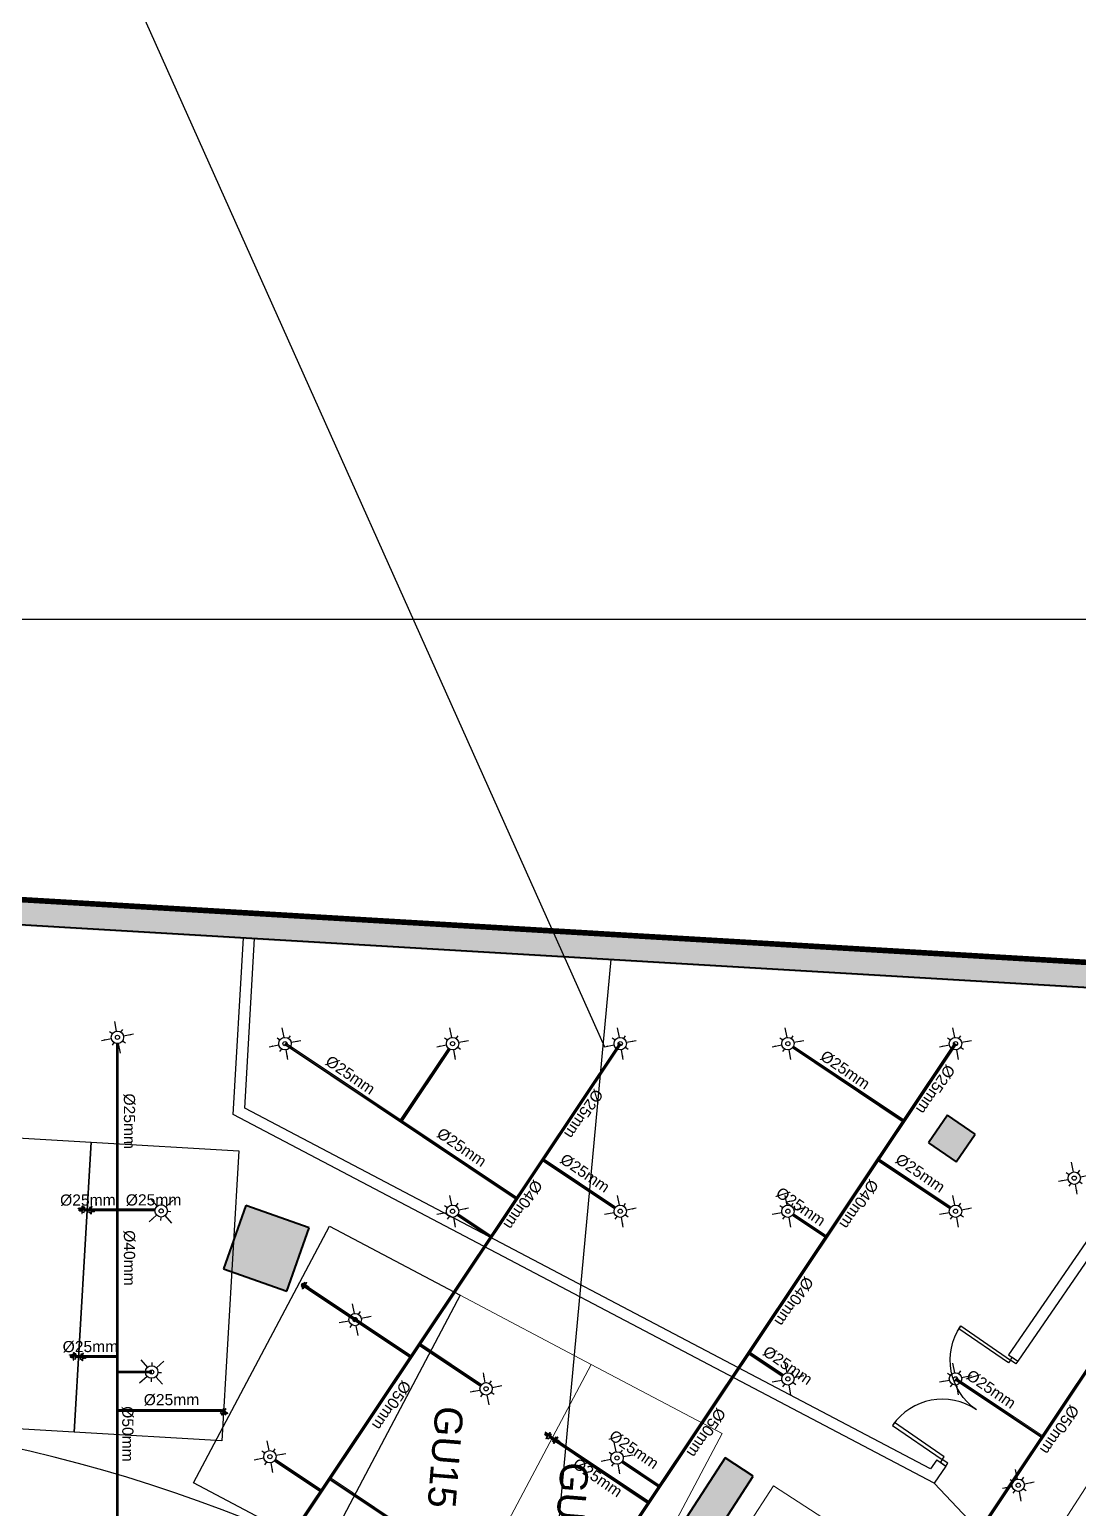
# Model space of a CAD drawing. Header units: inches. Extents: x 257070 to 799932, y -17980 to 269260.
# Drawn here: x 329995 to 348765, y 202446 to 228914 of the extents above; entities that cross this region are included whole.
import ezdxf

# ---------------------------------------------------------------- set-up
doc = ezdxf.new("R2010")
doc.units = ezdxf.units.IN
doc.header["$MEASUREMENT"] = 0
doc.linetypes.add('S_Boundary and Setback_AP$0$PHANTOM2', pattern=[1.25, 0.625, -0.125, 0.125, -0.125, 0.125, -0.125])
for name, color, linetype in [('0-AES-F-SPRINKLER', 10, 'Continuous'), ("0_AES_DUCT MARKING'", 53, 'Continuous'), ('2 wheeler barrier', 170, 'Continuous'), ('basement-1 r.c.c.$0$DSP_R.C.C. HATCH', 253, 'Continuous'), ('basement1_AP$0$A-_DOOR----_E-N-', 2, 'Continuous'), ('basement1_AP$0$A-_ROAD----_E-_-', 2, 'Continuous'), ('basement1_AP$0$A-_WALL----_E-_-', 4, 'Continuous'), ('basement1_AP$0$A-_WALLBRWK_E-N-', 5, 'Continuous'), ('DSP_COLUMN HATCH', 8, 'Continuous'), ('DSP_DOOR', 8, 'Continuous'), ('RETAIL', 40, 'Continuous'), ('S_Boundary and Setback_AP$0$A-_SITEBNDY_A-_-', 4, 'S_Boundary and Setback_AP$0$PHANTOM2')]:
    doc.layers.add(name, color=color, linetype=linetype)
for name, color, linetype, lineweight in [('0-AES-F-SPRINKLER PIPE', 10, 'Continuous', 15), ('E--CONCRETE-4', 4, 'Continuous', 40), ('E--CONCRETE-SHADE', 253, 'Continuous', 20)]:
    doc.layers.add(name, color=color, linetype=linetype, lineweight=lineweight)
doc.layers.add('CORE - G', color=7, linetype='Continuous', lineweight=9, true_color=0xf4e08b)
doc.layers.add('CORE - H', color=7, linetype='Continuous', true_color=0x8f7ed5)
doc.styles.get("Standard").update_dxf_attribs({"font": 'arial.ttf'})
doc.dimstyles.new('ISO-25', dxfattribs={"dimtxt": 2.5, "dimasz": 2.5, "dimexe": 1.25, "dimexo": 0.625, "dimtad": 1, "dimtxsty": 'Standard', "dimcen": 2.5, "dimadec": 0, "dimazin": 0, "dimtfac": 1, "dimtmove": 0, "dimatfit": 3, "dimfxl": 1, "dimarcsym": 0})

# ---------------------------------------------------------------- blocks, each defined once
blk = doc.blocks.new('basement1_AP$0$double swing door')
at = {"layer": 'DSP_DOOR'}
for p, q in [((996, 1100), (1056, 1101)), ((1018, 21), (996, 1100)), ((1056, 1101), (1078, 22)), ((-1041, 1057), (-1101, 1056)), ((-1101, 1056), (-1078, -22)), ((-1018, -21), (-1041, 1057)), ((1078, 22), (1018, 21)), ((1078, 22), (1138, 24)), ((1081, -97), (1078, 22)), ((1138, 24), (1141, -96)), ((-1078, -22), (-1138, -24)), ((-1138, -24), (-1136, -144)), ((-1136, -144), (-1076, -142)), ((-1078, -22), (-1018, -21)), ((-1076, -142), (-1078, -22)), ((1141, -96), (1081, -97))]:
    blk.add_line(p, q, dxfattribs=at)
blk.add_ellipse((-1078, -22), major_axis=(-22, 1078), ratio=1, start_param=-1.570794, end_param=0.000002, dxfattribs=at)
at = {"layer": 'DSP_DOOR', "extrusion": (0, 0, -1)}
blk.add_ellipse((1078, 22), major_axis=(-22, 1078), ratio=1, start_param=4.712385, end_param=6.283181, dxfattribs=at)
blk = doc.blocks.new('A$C3CA070F1')
at = {"layer": '0-AES-F-SPRINKLER'}
h = blk.add_hatch(dxfattribs=at)
h.set_pattern_fill('ANSI31', color=3, scale=0.196883, angle=-34.2335, style=0)
h.set_pattern_definition([(100.766483, (49937.1607, 174049.7081), (1.474466316, 0.280375668), [])])
edge = h.paths.add_edge_path()
edge.add_line((-1, 85), (-1, 84))
edge.add_line((-1, 84), (-6, 84))
edge.add_ellipse((-7, 82), major_axis=(-1.42, -0.27), ratio=1, start_angle=257, end_angle=315)
edge.add_line((-8, 83), (-15, 72))
edge.add_ellipse((-12, 70), major_axis=(-4.25, -0.81), ratio=1, start_angle=-45, end_angle=45)
edge.add_line((-14, 66), (14, 47))
edge.add_line((14, 47), (13, 46))
edge.add_line((13, 46), (-15, 65))
edge.add_ellipse((-12, 70), major_axis=(-5.52, -1.05), ratio=1, start_angle=-45, end_angle=45, ccw=False)
edge.add_line((-16, 73), (-9, 84))
edge.add_ellipse((-7, 82), major_axis=(-2.69, -0.51), ratio=1, start_angle=257, end_angle=315, ccw=False)
edge.add_line((-6, 85), (-1, 85))
h = blk.add_hatch(dxfattribs=at)
h.set_pattern_fill('ANSI31', color=3, scale=0.196883, angle=-124.2335, style=0)
h.set_pattern_definition([(190.766483, (49937.1607, 174049.7081), (-0.280375668, 1.474466316), [])])
edge = h.paths.add_edge_path()
edge.add_line((-1, 54), (7, 48))
edge.add_line((7, 48), (8, 49))
edge.add_line((8, 49), (0, 55))
edge.add_ellipse((-2, 52), major_axis=(-0.69, 3.63), ratio=1, start_angle=315, end_angle=405)
edge.add_line((-6, 54), (-14, 41))
edge.add_ellipse((-11, 39), major_axis=(-0.69, 3.63), ratio=1, start_angle=45, end_angle=135)
edge.add_line((-13, 36), (-9, 33))
edge.add_ellipse((-10, 32), major_axis=(-0.27, 1.42), ratio=1, start_angle=225, end_angle=315, ccw=False)
edge.add_line((-9, 31), (-10, 30))
edge.add_line((-10, 30), (-8, 29))
edge.add_line((-8, 29), (-7, 30))
edge.add_ellipse((-10, 32), major_axis=(-3.3, -0.63), ratio=1, start_angle=135, end_angle=225)
edge.add_line((-8, 35), (-12, 38))
edge.add_ellipse((-11, 39), major_axis=(-1.75, -0.33), ratio=1, start_angle=-45, end_angle=45, ccw=False)
edge.add_line((-13, 40), (-4, 53))
edge.add_ellipse((-2, 52), major_axis=(-1.75, -0.33), ratio=1, start_angle=225, end_angle=315, ccw=False)
at = {"layer": '0-AES-F-SPRINKLER', "color": 3}
for p, q in [((-98, 39), (-97, 43)), ((-98, 38), (-98, 39)), ((-98, 39), (-98, 39)), ((-98, 39), (-98, 39)), ((-98, 37), (-98, 38)), ((-98, 38), (-98, 38)), ((-98, 38), (-98, 38)), ((-98, 38), (-98, 38)), ((-98, 38), (-98, 38)), ((-98, 38), (-98, 38)), ((-98, 38), (-98, 38)), ((-98, 38), (-98, 38)), ((-98, 38), (-98, 38)), ((-98, 38), (-98, 38)), ((-96, 37), (-98, 37)), ((-98, 37), (-98, 37)), ((-98, 37), (-98, 37)), ((-98, 37), (-98, 37)), ((-98, 37), (-98, 37)), ((-98, 37), (-98, 37)), ((-98, 37), (-98, 37)), ((-98, 37), (-98, 37)), ((-98, 37), (-98, 37)), ((-98, 37), (-98, 37)), ((-98, 37), (-98, 37)), ((-98, 37), (-98, 37)), ((-98, 37), (-98, 37)), ((-98, 37), (-98, 37)), ((-98, 37), (-98, 37)), ((-98, 37), (-98, 37)), ((-98, 37), (-98, 37)), ((-97, 37), (-98, 37)), ((-98, 37), (-98, 37)), ((-98, 37), (-98, 37)), ((-98, 37), (-98, 37)), ((-98, 37), (-98, 37)), ((-98, 37), (-98, 37)), ((-98, 37), (-98, 37)), ((-98, 37), (-98, 37)), ((-98, 37), (-98, 37)), ((-98, 37), (-98, 37)), ((-98, 37), (-98, 37)), ((-98, 37), (-98, 37)), ((-98, 37), (-98, 37)), ((-98, 37), (-98, 37)), ((-97, 45), (-79, 71)), ((-96, 40), (-97, 40)), ((-97, 40), (-97, 40)), ((-97, 40), (-97, 40)), ((-97, 40), (-97, 39)), ((-97, 39), (-97, 39)), ((-97, 39), (-97, 39)), ((-97, 39), (-97, 39)), ((-97, 39), (-97, 39)), ((-97, 39), (-97, 39)), ((-97, 39), (-97, 39)), ((-97, 39), (-97, 39)), ((-97, 39), (-97, 38)), ((-97, 38), (-97, 38)), ((-97, 38), (-97, 38)), ((-97, 38), (-97, 38)), ((-97, 38), (-97, 38)), ((-97, 38), (-97, 38)), ((-97, 38), (-97, 38)), ((-97, 38), (-97, 38)), ((-97, 38), (-97, 38)), ((-97, 38), (-97, 38)), ((-97, 38), (-97, 38)), ((-97, 38), (-97, 37)), ((-97, 37), (-97, 37)), ((-97, 37), (-97, 37)), ((-97, 37), (-97, 37)), ((-95, 46), (-96, 42)), ((-96, 42), (-96, 42)), ((-96, 42), (-96, 41)), ((-96, 41), (-96, 41)), ((-96, 41), (-96, 41)), ((-96, 41), (-96, 41)), ((-96, 41), (-96, 41)), ((-96, 41), (-96, 41)), ((-96, 41), (-96, 41)), ((-96, 41), (-96, 41)), ((-96, 41), (-96, 41)), ((-96, 41), (-96, 40)), ((-96, 40), (-96, 40)), ((-96, 40), (-96, 40)), ((-96, 40), (-96, 40)), ((-96, 40), (-96, 40)), ((-95, 37), (-96, 37)), ((-96, 37), (-96, 37)), ((-96, 37), (-96, 37)), ((-96, 37), (-96, 37)), ((-96, 37), (-96, 37)), ((-94, 38), (-95, 38)), ((-95, 38), (-95, 38)), ((-95, 38), (-95, 38)), ((-95, 38), (-95, 38)), ((-95, 38), (-95, 38)), ((-95, 38), (-95, 38)), ((-95, 38), (-95, 38)), ((-95, 38), (-95, 38)), ((-95, 38), (-95, 38)), ((-95, 38), (-95, 37)), ((-95, 37), (-95, 37)), ((-95, 37), (-95, 37)), ((-95, 37), (-95, 37)), ((-95, 37), (-95, 37)), ((-95, 37), (-95, 37)), ((-95, 37), (-95, 37)), ((-95, 37), (-95, 37)), ((-95, 37), (-95, 37)), ((-95, 37), (-95, 37)), ((-95, 37), (-95, 37)), ((-95, 37), (-95, 37)), ((-95, 37), (-95, 37)), ((-95, 37), (-95, 37)), ((-95, 37), (-95, 37)), ((-95, 37), (-95, 37)), ((-95, 37), (-95, 37)), ((-94, 88), (-93, 90)), ((-72, 73), (-94, 88)), ((-94, 43), (-94, 48)), ((-93, 43), (-94, 43)), ((-94, 43), (-94, 43)), ((-94, 43), (-94, 43)), ((-94, 43), (-94, 43)), ((-94, 43), (-94, 43)), ((-94, 43), (-94, 41)), ((-94, 43), (-94, 43)), ((-94, 43), (-94, 43)), ((-94, 43), (-94, 43)), ((-94, 43), (-94, 43)), ((-94, 43), (-94, 43)), ((-94, 43), (-94, 43)), ((-94, 43), (-94, 43)), ((-94, 43), (-94, 43)), ((-94, 43), (-94, 43)), ((-94, 43), (-94, 43)), ((-94, 43), (-94, 43)), ((-94, 41), (-94, 41)), ((-94, 41), (-94, 41)), ((-94, 41), (-94, 41)), ((-94, 41), (-94, 41)), ((-94, 41), (-94, 41)), ((-94, 41), (-94, 41)), ((-94, 41), (-94, 41)), ((-94, 41), (-94, 40)), ((-94, 40), (-94, 40)), ((-94, 40), (-94, 40)), ((-94, 40), (-94, 40)), ((-94, 40), (-94, 40)), ((-94, 40), (-94, 40)), ((-94, 40), (-94, 40)), ((-94, 40), (-94, 40)), ((-94, 40), (-94, 39)), ((-94, 39), (-94, 39)), ((-94, 39), (-94, 39)), ((-94, 39), (-94, 39)), ((-94, 39), (-94, 39)), ((-94, 39), (-94, 39)), ((-94, 39), (-94, 39)), ((-94, 39), (-94, 39)), ((-94, 39), (-94, 38)), ((-93, 90), (-59, 67)), ((-93, 47), (-93, 49)), ((-91, 47), (-93, 43)), ((-93, 46), (-93, 47)), ((-92, 46), (-93, 46)), ((-93, 46), (-93, 46)), ((-93, 46), (-93, 46)), ((-93, 46), (-93, 46)), ((-93, 46), (-93, 46)), ((-93, 46), (-93, 46)), ((-93, 46), (-93, 46)), ((-93, 46), (-93, 46)), ((-93, 46), (-93, 46)), ((-93, 46), (-93, 46)), ((-93, 46), (-93, 46)), ((-93, 46), (-93, 46)), ((-93, 46), (-93, 46)), ((-93, 46), (-93, 46)), ((-93, 46), (-93, 46)), ((-93, 46), (-93, 46)), ((-93, 46), (-93, 46)), ((-93, 46), (-93, 46)), ((-93, 46), (-93, 46)), ((-93, 46), (-93, 46)), ((-91, 42), (-93, 43)), ((-93, 43), (-93, 43)), ((-93, 43), (-93, 43)), ((-93, 43), (-93, 43)), ((-93, 43), (-93, 43)), ((-93, 43), (-93, 43)), ((-93, 43), (-93, 43)), ((-93, 43), (-93, 43)), ((-93, 43), (-93, 43)), ((-93, 43), (-93, 43)), ((-93, 43), (-93, 43)), ((-93, 43), (-93, 43)), ((-93, 43), (-93, 43)), ((-93, 43), (-93, 43)), ((-93, 43), (-93, 43)), ((-93, 43), (-93, 43)), ((-93, 43), (-93, 43)), ((-93, 43), (-93, 43)), ((-93, 43), (-93, 43)), ((-93, 43), (-93, 43)), ((-93, 43), (-93, 43)), ((-93, 43), (-93, 43)), ((-93, 43), (-93, 43)), ((-85, 66), (-92, 55)), ((-90, 50), (-92, 46)), ((-92, 46), (-92, 46)), ((-92, 46), (-92, 46)), ((-92, 46), (-92, 46)), ((-92, 46), (-92, 46)), ((-92, 46), (-92, 46)), ((-90, 47), (-91, 47)), ((-90, 43), (-91, 42)), ((-91, 42), (-91, 42)), ((-91, 42), (-91, 42)), ((-91, 42), (-91, 42)), ((-91, 42), (-91, 42)), ((-91, 42), (-91, 42)), ((-91, 42), (-91, 42)), ((-91, 42), (-91, 42)), ((-91, 42), (-91, 42)), ((-91, 42), (-91, 42)), ((-91, 42), (-91, 42)), ((-91, 42), (-91, 42)), ((-91, 42), (-91, 42)), ((-91, 42), (-91, 42)), ((-91, 42), (-91, 42)), ((-91, 42), (-91, 42)), ((-88, 57), (-90, 49)), ((-89, 54), (-90, 51)), ((-90, 50), (-90, 50)), ((-88, 47), (-90, 43)), ((-90, 47), (-88, 47)), ((-90, 43), (-90, 43)), ((-90, 43), (-90, 43)), ((-90, 43), (-90, 43)), ((-89, 55), (-89, 55)), ((-88, 46), (-88, 47)), ((-87, 59), (-87, 59)), ((-87, 59), (-87, 59)), ((-86, 57), (-87, 49)), ((-87, 49), (-83, 28)), ((-85, 58), (-85, 58)), ((-77, 43), (-85, 49)), ((-83, 28), (-60, 9)), ((-77, 70), (-82, 63)), ((-80, 66), (-82, 67)), ((-45, 31), (-81, -23)), ((-78, 63), (-80, 65)), ((-79, 71), (-77, 70)), ((-71, 26), (-79, 31)), ((-57, 13), (-79, 28)), ((-70, 64), (-78, 63)), ((-78, -29), (-40, 27)), ((-69, 55), (-75, 59)), ((-66, 54), (-74, 42)), ((-74, 42), (-71, 26)), ((-73, 44), (-71, 43)), ((-69, 47), (-72, 43)), ((-71, 43), (-70, 43)), ((-71, 26), (-55, 15)), ((-70, 43), (-66, 49)), ((-66, 50), (-68, 52)), ((-61, 65), (-67, 69)), ((-62, 66), (-67, 65)), ((-50, 57), (-66, 54)), ((-66, 49), (-66, 50)), ((-47, 28), (-63, 40)), ((-59, 67), (-61, 65)), ((-57, 67), (-60, 66)), ((-60, 44), (-42, 32)), ((-50, 57), (-58, 62)), ((-19, 46), (-57, 67)), ((-17, 37), (-55, 63)), ((-29, 42), (-50, 57)), ((-13, 9), (-45, 31)), ((-36, 42), (-44, 30)), ((-43, 33), (-35, 46)), ((-39, -30), (-13, 9)), ((-37, 25), (-28, 38)), ((-35, 41), (-36, 42)), ((-32, 32), (-35, 39)), ((-30, 52), (-16, 73)), ((-29, 20), (-17, 37)), ((-28, 38), (-26, 40)), ((-21, 32), (-28, 37)), ((-23, 16), (-12, 33)), ((-1, 26), (-23, -9)), ((-22, 15), (-12, 31)), ((-9, 32), (-21, 14)), ((2, 24), (-20, -11)), ((-20, -8), (-1, 22)), ((-17, 37), (-19, 46)), ((-19, 13), (-10, 29)), ((-7, 30), (-18, 12)), ((-17, 37), (-17, 37)), ((4, 22), (-17, -13)), ((-17, -10), (1, 20)), ((-16, 73), (-9, 84)), ((-16, 11), (-7, 27)), ((-8, 83), (-15, 72)), ((13, 46), (-15, 65)), ((-4, 28), (-15, 10)), ((-1, 84), (-14, 66)), ((-14, 66), (14, 47)), ((-6, 54), (-14, 41)), ((-12, 33), (-14, 33)), ((-14, -15), (7, 20)), ((-14, -12), (4, 18)), ((-13, 40), (-4, 53)), ((-13, 36), (-9, 33)), ((-13, 9), (-4, 24)), ((-2, 34), (-12, 41)), ((-8, 35), (-12, 38)), ((-12, 31), (-12, 33)), ((-9, 32), (-12, 31)), ((7, 16), (-11, -13)), ((-10, 29), (-9, 32)), ((-9, 31), (-10, 30)), ((-7, 30), (-10, 29)), ((-10, 30), (-8, 29)), ((9, 17), (-10, -14)), ((-9, -13), (9, 13)), ((-8, 29), (-7, 30)), ((8, 49), (-7, 27)), ((-7, 27), (-7, 30)), ((-4, 28), (-7, 27)), ((-6, 85), (-1, 85)), ((-1, 84), (-6, 84)), ((5, 44), (-5, 51)), ((-4, 24), (-4, 28)), ((-1, 26), (-4, 24)), ((-1, 85), (-1, 84)), ((-1, 54), (7, 48)), ((13, 46), (-1, 25)), ((-1, 22), (-1, 26)), ((2, 24), (-1, 22)), ((8, 49), (0, 55)), ((1, 20), (2, 24)), ((4, 22), (1, 20)), ((4, 18), (4, 22)), ((7, 20), (4, 18)), ((7, 48), (8, 49)), ((7, 16), (7, 20)), ((9, 17), (7, 16)), ((9, 15), (9, 17)), ((14, 47), (13, 46)), ((-82, -25), (-80, -30)), ((-80, -30), (-78, -29)), ((-66, -11), (-39, -30)), ((-23, -7), (-23, -9)), ((-23, -9), (-20, -8)), ((-20, -8), (-20, -11)), ((-20, -11), (-17, -10)), ((-17, -10), (-17, -13)), ((-17, -13), (-14, -12)), ((-14, -12), (-14, -15)), ((-14, -15), (-11, -13)), ((-11, -13), (-11, -14)), ((-11, -14), (-11, -14))]:
    blk.add_line(p, q, dxfattribs=at)
for centre, major_axis, start_param, end_param in [((-95, 43), (-0.41, 2.13), 0.784914, 1.034983), ((-95, 43), (-2.74, -0.52), -0.560204, -0.324923), ((-93, 46), (-0.51, 2.68), 0.787914, 1.247507), ((-93, 48), (-1.75, -0.33), -0.775969, -0.160442), ((-91, 54), (-0.29, 1.52), 0.785398, 2.356194), ((-92, 49), (-0.33, 1.74), 0.791774, 1.412986), ((-89, 55), (-0.103, 0.54), 0.916881, 1.969618), ((-93, 51), (-3.09, -0.59), 2.526084, 2.789089), ((-95, 50), (-5.72, -1.09), 2.374727, 2.798549), ((-91, 55), (-0.33, 1.74), 4.197625, 4.773282), ((-84, 57), (-3.79, -0.72), -0.784768, -0.363877), ((-93, 50), (-5.72, -1.09), 2.377207, 2.798549), ((-80, 54), (-1.57, 8.26), 0.010205, 0.785398), ((-84, 56), (-0.35, 1.85), 0.785501, 1.132999), ((-83, 65), (-1.52, -0.29), 3.926991, 5.497787), ((-80, 54), (-5.9, -1.12), 4.155645, 5.497787), ((-80, 54), (-8.26, -1.57), 4.155621, 4.722594), ((-75, 68), (-8.26, -1.57), 1.014052, 3.151797), ((-75, 63), (-2.79, -0.53), -0.113999, 0.093951), ((-75, 68), (-1.12, 5.9), 2.584882, 5.497787), ((-75, 46), (-0.53, 2.79), 2.356194, 3.926991), ((-75, 68), (-1.57, 8.26), 4.722594, 5.497787), ((-70, 53), (-2.79, -0.53), 2.356194, 3.926991), ((-65, 44), (-3.72, -0.71), -0.403281, 1.321745), ((-65, 44), (-0.71, 3.72), 4.96144, 6.686466), ((-65, 37), (-0.56, 2.96), 5.497794, 6.034125), ((-59, 47), (-2.96, -0.56), 0.24906, 0.785391), ((-60, 60), (-2.83, -0.54), 3.926991, 4.712389), ((-33, 40), (-0.45, 2.36), 0.803442, 1.867502), ((-30, 39), (-2.79, -0.53), 2.356194, 3.926991), ((-24, 39), (-0.53, 2.79), 5.497787, 7.068583), ((-12, 70), (-5.52, -1.05), -0.785398, 0.785398), ((-15, 35), (-0.54, 2.83), 0.785398, 3.403392), ((-12, 70), (-4.25, -0.81), -0.785398, 0.785398), ((-11, 39), (-0.69, 3.63), 0.785398, 2.356194), ((-11, 39), (-1.75, -0.33), -0.785398, 0.785398), ((-7, 82), (-2.69, -0.51), 4.485496, 5.497787), ((-10, 32), (-0.27, 1.42), 3.926991, 5.497787), ((-7, 82), (-1.42, -0.27), 4.485496, 5.497787), ((-10, 32), (-3.3, -0.63), 2.356194, 3.926991), ((-2, 52), (-0.69, 3.63), 5.497787, 7.068583), ((-2, 52), (-1.75, -0.33), 3.926991, 5.497787), ((6, 14), (-0.54, 2.83), 3.926991, 4.712389), ((-79, -24), (-0.51, 2.69), 0.785398, 1.797689), ((-11, -11), (-2.83, -0.54), 1.570796, 2.356194)]:
    blk.add_ellipse(centre, major_axis=major_axis, ratio=1, start_param=start_param, end_param=end_param, dxfattribs=at)
at = {"layer": '0-AES-F-SPRINKLER', "color": 3, "extrusion": (0, 0, -1)}
for centre, major_axis, start_param, end_param in [((-86, 47), (-0.53, 2.79), -0.113999, 0.785398), ((-77, 34), (-0.54, 2.83), 3.926991, 4.712389)]:
    blk.add_ellipse(centre, major_axis=major_axis, ratio=1, start_param=start_param, end_param=end_param, dxfattribs=at)
blk = doc.blocks.new('*U603')
at = {"layer": '0-AES-F-SPRINKLER'}
for p, q in [((171562, 56699), (171500, 56699)), ((171672, 56809), (171672, 56871)), ((171783, 56699), (171845, 56699)), ((171672, 56588), (171672, 56526))]:
    blk.add_line(p, q, dxfattribs=at)
for radius in [111, 37.8]:
    blk.add_circle((171672, 56699), radius, dxfattribs=at)
at = {"layer": '0-AES-F-SPRINKLER PIPE'}
for points, override in [([(171468, 56903), (171594, 56777)], {"dimasz": 70, "dimtad": 0, "dimfxl": 13, "dimarcsym": 1}), ([(171877, 56903), (171751, 56777)], {"dimasz": 70, "dimtad": 0, "dimfxl": 13, "dimarcsym": 1}), ([(171468, 56494), (171594, 56620)], {"dimasz": 70, "dimtad": 0, "dimfxl": 13, "dimarcsym": 1}), ([(171877, 56494), (171751, 56620)], {"dimasz": 70, "dimgap": 0.625, "dimtad": 0, "dimfxl": 13, "dimarcsym": 1})]:
    blk.add_leader(points, dimstyle='ISO-25', override=override, dxfattribs=at)

msp = doc.modelspace()

# ---------------------------------------------------------------- hatches: boundary and pattern name
at = {"layer": 'DSP_COLUMN HATCH', "ltscale": 3.5}
h = msp.add_hatch(color=8, dxfattribs=at)
h.paths.add_polyline_path([(365722.2, -53.8), (366489.1, 28236.6), (398382.7, 27372), (398078, 16131.2), (422688.6, 15464), (424374.5, 77657.1), (363312.5, 79312.4, -0.217857), (379658.1, 140443.8, 0.0248652), (381874.1, 143466.9, 0.0677243), (386435.5, 152972.3, 0.0584537), (387935.8, 160119.4, -0.0351298), (388382, 166730.6, -0.0975994), (389786, 170013.7, -0.0225225), (391669.6, 172621.5, 0.2538416), (393169.6, 181983.6, 0.1875484), (370106.1, 207237.2), (370663.7, 210916.7), (290410.6, 215642.7), (285983.7, 161207.5), (285186.3, 161272.3), (282579.6, 129219.4), (284719.3, 124703.3), (284181.7, 118092.8), (281340.4, 113981.8), (280116.2, 98928.1), (280913.6, 98863.3), (273089.7, 2658.2)])
h.paths.add_polyline_path([(281398.6, 99275.3), (280601.2, 99340.2), (281779.2, 113825.1), (284620.4, 117936.2), (285177.6, 124787), (283037.9, 129303.1), (285598.3, 160787.3), (286395.7, 160722.5), (290823.4, 215167.6), (370144.9, 210496.5), (369611.7, 206978.6, -0.189327), (392747.4, 181827.8, -0.2535576), (391315, 172898.6, 0.0224715), (389411.9, 170263.9, 0.0979176), (387938.4, 166808.2, 0.0351034), (387485.7, 160139.2, -0.0583058), (386008, 153113, -0.0677412), (381498.4, 143714.5, -0.0248531), (379309.9, 140729, 0.218943), (362922.8, 78922.8), (423963.9, 77268.1), (422299.6, 15874.7), (398488.7, 16520.2), (398793.4, 27761), (366100.1, 28647.3), (365334.5, 407.7), (273576.7, 3094.1)], flags=16)
at = {"layer": 'E--CONCRETE-SHADE', "ltscale": 3.5}
h = msp.add_hatch(color=8, dxfattribs=at)
h.dxf.hatch_style = 1
h.paths.add_polyline_path([(346577.4, 208652.1), (346916.8, 209146.9), (346422, 209486.3), (346082.7, 208991.5)])
h = msp.add_hatch(color=8, dxfattribs=at)
h.dxf.hatch_style = 1
h.paths.add_polyline_path([(333865.2, 207865.4), (333465.4, 206733.9), (334596.9, 206334.2), (334996.6, 207465.6)])

# ---------------------------------------------------------------- linework, layer by layer
at = {"layer": '0-AES-F-SPRINKLER', "color": 7, "ltscale": 1000}
msp.add_line((331317.2, 230742.2, 0), (340281.4, 210710), dxfattribs=at)
at = {"layer": '0-AES-F-SPRINKLER', "color": 7, "const_width": 100, "elevation": 0}
msp.add_lwpolyline([(309531.8, 208392.2), (318854.6, 185288.9), (344779.7, 167275.5), (347553.5, 174504), (359540.7, 196335.9), (363236.5, 201817), (370096.8, 207259.5), (370288.2, 210509.8), (355001.3, 211860.8), (319581.7, 213946.6), (316332, 213687.2), (316109.1, 210945.8)], close=True, dxfattribs=at)
at = {"layer": '0-AES-F-SPRINKLER PIPE', "ltscale": 1000}
for points in [[(331552.2, 210768.2), (331552.2, 200497.2)], [(331555.2, 210767.8), (331555.2, 200497.2)], [(331567.7, 210767.1), (331567.7, 200497.2)], [(331580.2, 210767.8), (331580.2, 200497.2)], [(331583.2, 210768.2), (331583.2, 200497.2)], [(333332.5, 199973.7), (340549.8, 210774.6)], [(333335, 199972), (340552.3, 210772.9)], [(333348.3, 199963.2), (340565.6, 210764)], [(333361.6, 199954.3), (340578.9, 210755.1)], [(333364.1, 199952.6), (340581.4, 210753.5)], [(338687.1, 207987.1), (334555, 210748.2)], [(338688.8, 207989.6), (334556.7, 210750.7)], [(338697.7, 208002.9), (334565.6, 210764)], [(338706.6, 208016.2), (334574.4, 210777.3)], [(338708.2, 208018.7), (334576.1, 210779.8)], [(336634.3, 209404.5), (337489.1, 210683.8)], [(337480.4, 197202), (346549.8, 210774.6)], [(337482.9, 197200.4), (346552.3, 210772.9)], [(337496.2, 197191.5), (346565.6, 210764)], [(337509.5, 197182.6), (346578.9, 210755.1)], [(337512, 197180.9), (346581.4, 210753.5)], [(345613.2, 209372.9), (343645.8, 210687.5)], [(345614.8, 209375.4), (343647.9, 210689.8)], [(345623.7, 209388.7), (343657.7, 210702.4)], [(345632.6, 209402), (343665.7, 210716.4)], [(345634.3, 209404.5), (343666.9, 210719.1)], [(336636.8, 209402.8), (337491.3, 210681.7)], [(336650.1, 209394), (337504, 210671.8)], [(336663.4, 209385.1), (337517.9, 210663.9)], [(336665.9, 209383.4), (337520.7, 210662.6)], [(340464.2, 207808.9), (339185, 208663.7)], [(340465.5, 207811.6), (339186.6, 208666.2)], [(340473.4, 207825.6), (339195.5, 208679.5)], [(340483.2, 207838.3), (339204.4, 208692.8)], [(340485.3, 207840.5), (339206.1, 208695.3)], [(346464.2, 207808.9), (345185, 208663.7)], [(346465.5, 207811.6), (345186.6, 208666.2)], [(346473.4, 207825.6), (345195.5, 208679.5)], [(346483.2, 207838.3), (345204.4, 208692.8)], [(346485.3, 207840.5), (345206.1, 208695.3)], [(338227.3, 207299), (337645.8, 207687.5)], [(338229, 207301.5), (337647.9, 207689.8)], [(338237.9, 207314.8), (337657.7, 207702.4)], [(338246.8, 207328.1), (337665.7, 207716.4)], [(338248.4, 207330.6), (337666.9, 207719.1)], [(344227.3, 207299), (343645.8, 207687.5)], [(344229, 207301.5), (343647.9, 207689.8)], [(344237.9, 207314.8), (343657.7, 207702.4)], [(344246.8, 207328.1), (343665.7, 207716.4)], [(344248.4, 207330.6), (343666.9, 207719.1)], [(343464.2, 204808.9), (342873.1, 205203.9)], [(343465.5, 204811.6), (342874.7, 205206.4)], [(343473.4, 204825.6), (342883.6, 205219.7)], [(343483.2, 204838.3), (342892.5, 205233)], [(343485.3, 204840.5), (342894.2, 205235.5)], [(348094.4, 203719.6), (346555, 204748.2)], [(348096.1, 203722.1), (346556.7, 204750.7)], [(348105, 203735.4), (346565.6, 204764)], [(348113.9, 203748.7), (346574.4, 204777.3)], [(348115.5, 203751.2), (346576.1, 204779.8)]]:
    msp.add_lwpolyline(points, dxfattribs=at)
at = {"layer": '0-AES-F-SPRINKLER PIPE', "ltscale": 1000, "elevation": 0}
for points in [[(341780.6, 194270.8), (352417.5, 210189.2)], [(341783.1, 194269.2), (352420, 210187.5)], [(341796.4, 194260.3), (352433.3, 210178.6)], [(341809.7, 194251.4), (352446.6, 210169.7)], [(341812.2, 194249.7), (352449.1, 210168.1)], [(330989.2, 207805.4), (332245.2, 207805.4)], [(330989.2, 207802.4), (332244.3, 207802.4)], [(330989.2, 207789.9), (332241.3, 207789.9)], [(330989.2, 207777.4), (332239.8, 207777.4)], [(330989.2, 207774.4), (332239.7, 207774.4)], [(336807.6, 205166.3), (334872.8, 206459.2)], [(336816.5, 205179.6), (334880.7, 206473.1)], [(336818.2, 205182.1), (334882, 206475.9)], [(336797.1, 205150.5), (334860.9, 206444.3)], [(336798.7, 205153), (334863, 206446.5)], [(330834.7, 205180.5), (331552.2, 205180.5)], [(330834.7, 205177.5), (331552.2, 205177.5)], [(330834.7, 205165), (331552.2, 205165)], [(330834.7, 205152.5), (331552.2, 205152.5)], [(330834.7, 205149.5), (331552.2, 205149.5)], [(338062.9, 204631.3), (336975.8, 205357.7)], [(338064.1, 204634.1), (336977.5, 205360.2)], [(338072.1, 204648), (336986.4, 205373.5)], [(338081.9, 204660.7), (336995.3, 205386.8)], [(338084, 204662.9), (336997, 205389.3)], [(331583.2, 204902.6), (332180.7, 204902.6)], [(331583.2, 204899.6), (332180.7, 204899.6)], [(331583.2, 204887.1), (332180.7, 204887.1)], [(331583.2, 204874.6), (332180.7, 204874.6)], [(331583.2, 204871.6), (332180.7, 204871.6)], [(331583.2, 204214.5), (333424.9, 204214.5)], [(331583.2, 204211.5), (333424.9, 204211.5)], [(331583.2, 204199), (333424.9, 204199)], [(331583.2, 204186.5), (333424.9, 204186.5)], [(331583.2, 204183.5), (333424.9, 204183.5)], [(341049.3, 202543), (339306.6, 203707.5)], [(341051, 202545.5), (339308.3, 203710)], [(341059.9, 202558.8), (339317.2, 203723.3)], [(341068.8, 202572.1), (339326.1, 203736.6)], [(341070.4, 202574.6), (339327.7, 203739.1)], [(335188.8, 202751.7), (334376.1, 203294.7)], [(335190.4, 202754.2), (334378.1, 203297)], [(335199.3, 202767.5), (334388, 203309.6)], [(335208.2, 202780.8), (334395.9, 203323.6)], [(335209.9, 202783.3), (334397.2, 203326.3)], [(341244.7, 202835.4), (340589.2, 203273.5)], [(341253.6, 202848.7), (340599, 203286.1)], [(341262.5, 202862), (340607, 203300.1)], [(341264.2, 202864.5), (340608.2, 203302.8)], [(341243.1, 202832.9), (340587.1, 203271.2)], [(336537.1, 202177.4), (335371.3, 202956.4)], [(336538.4, 202180.1), (335372.9, 202958.9)], [(336546.3, 202194.1), (335381.8, 202972.2)], [(336556.2, 202206.7), (335390.7, 202985.5)], [(336558.2, 202209), (335392.4, 202988)]]:
    msp.add_lwpolyline(points, dxfattribs=at)
at = {"layer": "0_AES_DUCT MARKING'", "color": 8, "ltscale": 1000, "elevation": 0}
for points in [[(374671.8, 204130.4), (369602.5, 207000.9), (370135.7, 210518.8), (316631.6, 213669.6), (316392.1, 210725.2), (309174.7, 208270.8), (303993.6, 205097.7), (303826.5, 204995.4)], [(382871.4, 145550.2), (359207.8, 149542.2), (352014.4, 150789), (335057, 154640.4), (340402.1, 212269.8), (370135.7, 210518.8), (369602.5, 207000.9), (374671.8, 204130.4), (370214.5, 197493.2), (375636.2, 193382.1), (378257.7, 190692.1), (382265.2, 185269.9), (385374.4, 178905.6), (385114.3, 177722.2), (385164.3, 177118), (385637.4, 176816.9), (385815.7, 176697.7), (383681.6, 173505), (389309.4, 170146.8), (388243.4, 167865), (387643, 164257.8), (387476.5, 160161.5), (386508.8, 156163.9), (382676.6, 145662.8)]]:
    msp.add_lwpolyline(points, dxfattribs=at)
at = {"layer": '2 wheeler barrier', "color": 8, "ltscale": 1000}
msp.add_lwpolyline([(425530.2, 218353.6), (262050.4, 218353.6), (262050.4, -13888.3), (425530.2, -13888.3)], close=True, dxfattribs=at)
at = {"layer": 'basement-1 r.c.c.$0$DSP_R.C.C. HATCH', "color": 8}
msp.add_trace([(340810.7, 200833.5, 0), (341314.3, 200507.4, 0), (342441.2, 203351.7, 0), (342944.8, 203025.6, 0)], dxfattribs=at)
at = {"layer": 'basement1_AP$0$A-_ROAD----_E-_-', "color": 8, "elevation": 0}
msp.add_lwpolyline([(346181.4, 202896.7), (347821.7, 201160.2), (350636.9, 199337.5), (348392.5, 195871, 0.2940332), (348394.6, 194678.3), (348797.7, 194457.7, 0.3397269), (349945.7, 194865.5), (353626.9, 200558.5), (353628.7, 200554.9), (359820.7, 210111.5, -0.2699587), (361616.8, 211020.5), (365552, 210788.7)], format="xyb", dxfattribs=at)
at = {"layer": 'basement1_AP$0$A-_ROAD----_E-_-', "color": 8}
msp.add_arc((323858.6, 177043.1, 0), 27129.2, 45.21221, 168.24385, dxfattribs=at)
at = {"layer": 'basement1_AP$0$A-_WALL----_E-_-', "color": 8}
msp.add_line((347516.2, 205196.6, 0), (347681.2, 205083.5, 0), dxfattribs=at)
at = {"layer": 'basement1_AP$0$A-_WALLBRWK_E-N-', "color": 8}
for p, q in [((333637.9, 209495.7, 0), (333822.4, 212657.2, 0)), ((333845, 209612.7, 0), (334022, 212645.5, 0)), ((351903.5, 211592.5, 0), (347516.4, 205196.5, 0)), ((352136.6, 211578.7, 0), (347681.3, 205083.4, 0)), ((346181.4, 202896.7, 0), (333637.9, 209495.7, 0)), ((346117.1, 203156.5, 0), (333845, 209612.7, 0)), ((346228.3, 203318.7, 0), (346117.1, 203156.5, 0)), ((346228.3, 203318.7, 0), (346393.3, 203205.6, 0)), ((346393.3, 203205.6, 0), (346181.4, 202896.7, 0))]:
    msp.add_line(p, q, dxfattribs=at)
at = {"layer": 'CORE - G', "color": 8, "ltscale": 25, "elevation": 0}
for points in [[(337702.2, 206262.1), (340044.8, 205023.4), (337614.1, 200426.4), (335271.4, 201665.2)], [(342387.5, 203784.6), (340044.8, 205023.4), (337614.1, 200426.4), (339956.8, 199187.7)], [(343306.9, 202848.7), (345531.3, 201408.4), (342705.2, 197043.4), (340480.7, 198483.7)]]:
    msp.add_lwpolyline(points, close=True, dxfattribs=at)
at = {"layer": 'CORE - G', "color": 8, "elevation": 0}
msp.add_lwpolyline([(349261.9, 203384.7), (347821.7, 201160.2), (352186.7, 198334.1), (353626.9, 200558.5)], close=True, dxfattribs=at)
at = {"layer": 'CORE - H', "color": 8, "ltscale": 25, "elevation": 0}
msp.add_lwpolyline([(328450.2, 209158), (331095.7, 209002.2), (330790.1, 203811.2), (328144.7, 203966.9)], close=True, dxfattribs=at)
at = {"layer": 'E--CONCRETE-4', "color": 8, "ltscale": 10}
for p, q in [((346422, 209486.3, 0), (346082.7, 208991.5, 0)), ((346916.8, 209146.9, 0), (346422, 209486.3, 0)), ((346577.4, 208652.1, 0), (346916.8, 209146.9, 0)), ((346082.7, 208991.5, 0), (346577.4, 208652.1, 0)), ((333865.2, 207865.4, 0), (333465.4, 206733.9, 0)), ((334996.6, 207465.6, 0), (333865.2, 207865.4, 0)), ((334596.9, 206334.2, 0), (334996.6, 207465.6, 0)), ((333465.4, 206733.9, 0), (334596.9, 206334.2, 0))]:
    msp.add_line(p, q, dxfattribs=at)
at = {"layer": 'E--CONCRETE-4', "color": 8}
for p, q in [((342441.2, 203351.7, 0), (340810.7, 200833.5, 0)), ((342944.8, 203025.6, 0), (342441.2, 203351.7, 0)), ((341314.3, 200507.4, 0), (342944.8, 203025.6, 0))]:
    msp.add_line(p, q, dxfattribs=at)
at = {"layer": 'E--CONCRETE-4', "color": 8, "ltscale": 100, "elevation": 0}
for points in [[(363303.3, 79334.7, -0.217857), (379648.8, 140466.1, 0.0248652), (381864.9, 143489.2, 0.0677243), (386426.2, 152994.6, 0.0584537), (387926.6, 160141.7, -0.0351298), (388372.8, 166752.9, -0.0975994), (389776.8, 170036, -0.0225225), (391660.3, 172643.9, 0.2538416), (393160.4, 182005.9, 0.1875484), (370096.8, 207259.5), (370654.5, 210939), (290401.4, 215665), (285974.4, 161229.8), (285177.1, 161294.6), (282570.4, 129241.7)], [(362913.5, 78945.2, -0.2189429), (379300.7, 140751.3, 0.0248531), (381489.2, 143736.8, 0.0677412), (385998.8, 153135.3, 0.0583058), (387476.5, 160161.5, -0.0351034), (387929.2, 166830.5, -0.0979176), (389402.7, 170286.2, -0.0224715), (391305.7, 172920.9, 0.2535576), (392738.2, 181850.1, 0.189327), (369602.5, 207000.9), (370135.7, 210518.8), (290814.2, 215189.9), (286386.5, 160744.8), (285589.1, 160809.6), (283028.7, 129325.4)]]:
    msp.add_lwpolyline(points, format="xyb", dxfattribs=at)
at = {"layer": 'RETAIL', "color": 8, "elevation": 0}
for points in [[(331095.7, 209002.2), (333741.1, 208846.5), (333435.5, 203655.5), (330790.1, 203811.2)], [(335359.5, 207500.8), (337702.2, 206262.1), (335271.4, 201665.2), (332928.8, 202903.9)]]:
    msp.add_lwpolyline(points, close=True, dxfattribs=at)
at = {"layer": 'S_Boundary and Setback_AP$0$A-_SITEBNDY_A-_-', "color": 8, "ltscale": 5, "elevation": 0}
msp.add_lwpolyline([(290399.3, 215632.2), (355093.5, 211855.4), (363136.3, 211385.3), (363136.3, 211385.3)], dxfattribs=at)
msp.add_lwpolyline([(290399.3, 215632.2), (355093.5, 211855.4), (363136.3, 211385.3), (363136.3, 211385.3)], dxfattribs=at)

# ---------------------------------------------------------------- block references
at = {"layer": '0-AES-F-SPRINKLER', "color": 7}
for p, rotation in [((157740.6, 260579.6), 325.7664830132082), ((160738.4, 260465.7), 325.7664830132082), ((163738.4, 260465.7), 325.7664830132082), ((166738.4, 260465.7), 325.7664830132082), ((169738.4, 260465.7), 325.7664830132082), ((172738.4, 260465.7), 325.7664830132082), ((174863.7, 258058.8, 0), 325.7664830132082), ((163738.4, 257465.7), 325.7664830132082), ((166738.4, 257465.7), 325.7664830132082), ((169738.4, 257465.7), 325.7664830132082), ((172738.4, 257465.7), 325.7664830132082), ((157643.1, 161257.3, 0), 356.6314452253894), ((161994.4, 255526.8, 0), 325.7664830132082), ((157473.4, 158373.8, 0), 356.6314452253894), ((164337.1, 254288.1, 0), 325.7664830132082), ((169738.4, 254465.7), 325.7664830132082), ((172738.4, 254465.7), 325.7664830132082), ((160468.6, 253072.9, 0), 325.7664830132082), ((166679.7, 253049.4, 0), 325.7664830132082), ((173861.4, 252562.7, 0), 325.7664830132082)]:
    msp.add_blockref('*U603', p, dxfattribs=dict(at, rotation=rotation))
at = {"layer": '0-AES-F-SPRINKLER', "ltscale": 1000}
for p, rotation in [((330989.2, 207789.9, 0), 30.86496223515478), ((330834.7, 205165, 0), 30.86496223562101), ((339317.2, 203723.3, 0), 1.709504834998845)]:
    msp.add_blockref('A$C3CA070F1', p, dxfattribs=dict(at, rotation=rotation))
at = {"layer": '0-AES-F-SPRINKLER', "ltscale": 1000, "xscale": -1}
for p, rotation in [((331049.1, 207786.4, 0), 322.3979282055673), ((334872.3, 206458.4, 0), 293.2424708054114), ((330894.6, 205161.4, 0), 322.397928205101), ((333424.9, 204199, 0), 293.2424708049451), ((339367.8, 203691, 0), 293.2424708054114)]:
    msp.add_blockref('A$C3CA070F1', p, dxfattribs=dict(at, rotation=rotation))
at = {"layer": 'basement1_AP$0$A-_DOOR----_E-N-', "color": 8, "rotation": 54.36547143403269}
msp.add_blockref('basement1_AP$0$double swing door', (346938.5, 204212.2, 0), dxfattribs=at)

# ---------------------------------------------------------------- texts
at = {"layer": '0-AES-F-SPRINKLER PIPE', "color": 7, "linetype": 'Continuous', "lineweight": -3, "ltscale": 0.9, "char_height": 200, "width": 685.774, "attachment_point": 2}
for s, insert, rotation in [('%%C25mm', (335793.1, 210287.5), 325.58695), ('%%C25mm', (344649.9, 210379.6), 325.58695), ('%%C25mm', (346292.8, 209887.2), 235.58695), ('%%C25mm', (339995.3, 209447.9, 0), 235.58695), ('%%C25mm', (331883.7, 209376.8), 270.1922), ('%%C25mm', (337786.5, 208994), 325.58695), ('%%C25mm', (339992.6, 208532.7), 325.58695), ('%%C25mm', (345992.6, 208532.7), 325.58695), ('%%C40mm', (338909.8, 207823.4, 0), 235.58695), ('%%C40mm', (344922.8, 207831.7), 235.58695), ('%%C25mm', (331037.8, 208066.8, 0), 0.1922), ('%%C25mm', (332213.5, 208069.3, 0), 0.1922), ('%%C25mm', (343854.8, 207932), 325.58695), ('%%C40mm', (331883.7, 206929.8), 270.1922), ('%%C40mm', (343759.7, 206091), 235.58695), ('%%C25mm', (331083.2, 205444.3, 0), 0.1922), ('%%C25mm', (343620.8, 205091.2), 325.58695), ('%%C25mm', (347261.3, 204665.1, 0), 325.58695), ('%%C50mm', (336557.1, 204234.1, 0), 235.58695), ('%%C25mm', (332534.6, 204493.9, 0), 0.1922), ('%%C50mm', (331853.8, 203780.1, 0), 270.1922), ('%%C50mm', (342189.3, 203740.9), 235.58695), ('%%C50mm', (348511.6, 203796), 235.58695), ('%%C25mm', (340868.9, 203585.5), 325.58695), ('%%C25mm', (340218.1, 203082.1, 0), 325.58695)]:
    msp.add_mtext(s, dxfattribs=dict(at, insert=insert, rotation=rotation))
at = {"layer": 'CORE - G', "color": 8}
for s, p in [('GU15', (337264.1, 204294, 0)), ('GU14', (339507.6, 203288.9, 0))]:
    msp.add_text(s, height=500, rotation=265.35069, dxfattribs=at).set_placement(p)

doc.saveas('drawing.dxf')
